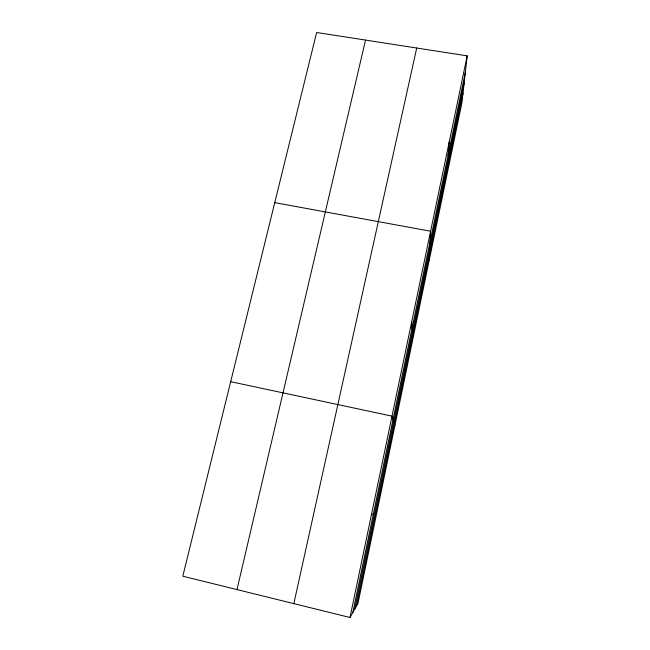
<?xml version="1.0" encoding="UTF-8"?>
<svg xmlns="http://www.w3.org/2000/svg" width="650" height="650" viewBox="0 0 650 650"><rect width="100%" height="100%" fill="white"/><g stroke="black" fill="none" stroke-linecap="round" stroke-linejoin="round"><path stroke-width="0.97" d="M429.154 260.544L430.593 231.229L274.763 202.638M448.061 155.317L449.272 141.741M467.196 55.859L461.947 102.603L357.939 603.574L349.984 617.5L182.804 576.201L316.639 32.5L467.196 55.859L349.984 617.5M352.82 612.536L465.343 72.377M354.608 609.408L464.165 82.843M356.338 606.369L463.011 93.112M293.824 603.622L416.723 48.027M236.99 589.591L365.536 40.089M371.451 514.637L373.344 514.012M230.693 381.68L392.007 416.146L394.891 425.587M411.702 321.766L411.929 328.786"/></g></svg>
